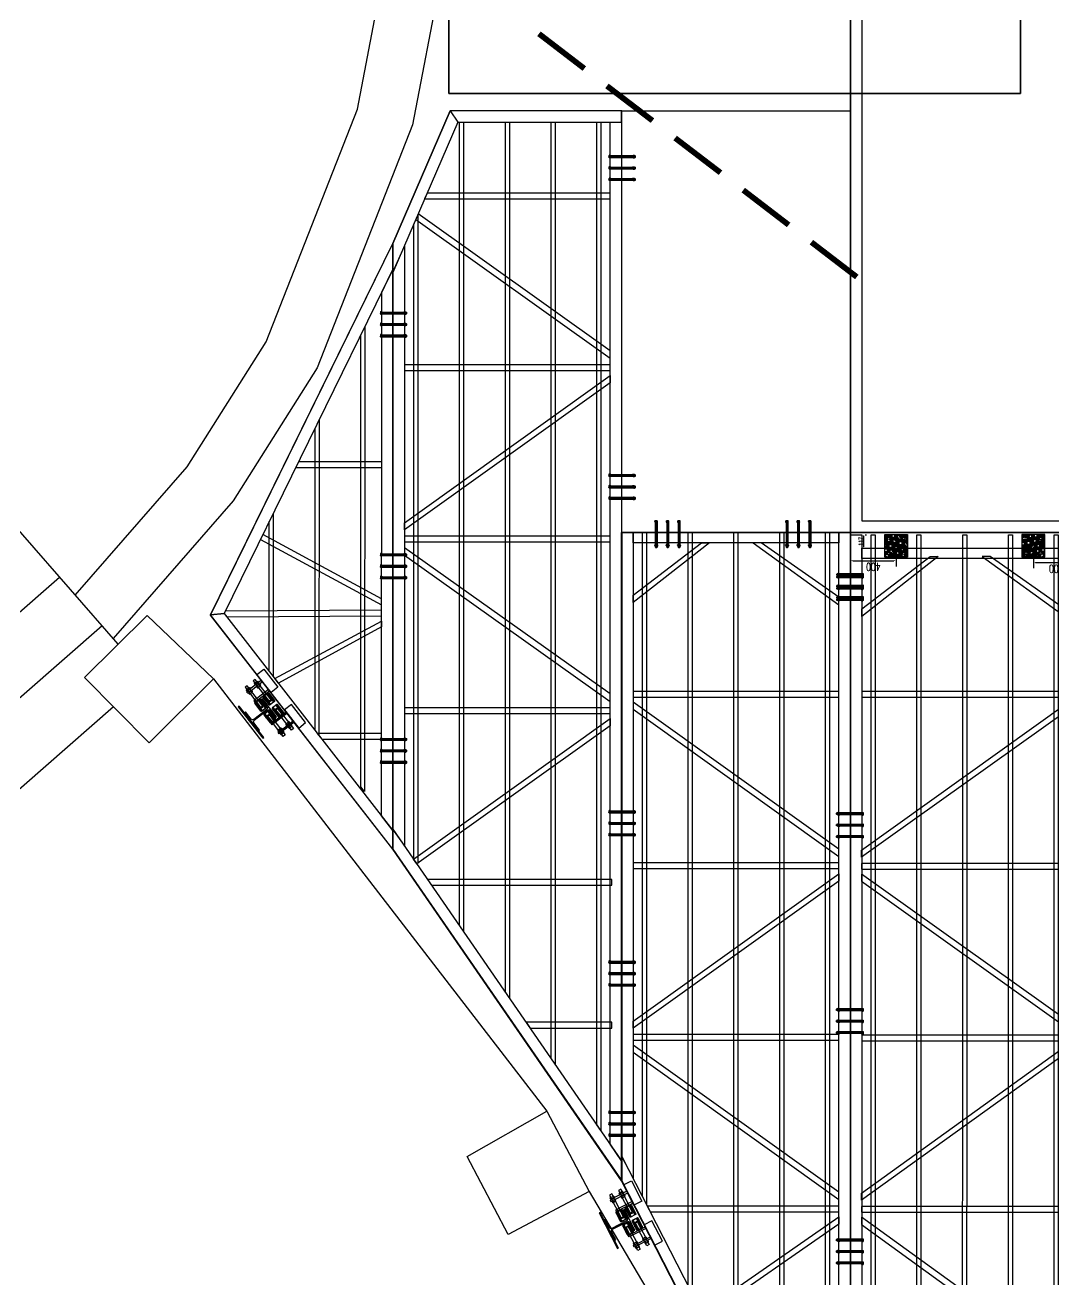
# Model space of a CAD drawing. Extents: x -18540 to 926017, y -610001 to -56924.
# Drawn here: x 317731 to 326729, y -112945 to -101973 of the extents above; entities that cross this region are included whole.
import ezdxf

# ---------------------------------------------------------------- set-up
doc = ezdxf.new("R2010")
doc.units = 0
doc.header["$LTSCALE"] = 10
doc.header["$MEASUREMENT"] = 0
for name, color, linetype in [('BJ02', 2, 'Continuous'), ('BJ06', 5, 'Continuous'), ('W-STEEL_FRAME钢架', 3, 'Continuous'), ('W-STEEL_KEEL钢龙骨', 5, 'Continuous'), ('螺栓孔位', 2, 'Continuous')]:
    doc.layers.add(name, color=color, linetype=linetype)
doc.styles.add('STANDARD_T3', font='simplex.shx', dxfattribs={"width": 0.7, "bigfont": 'gbcbig.shx'})
doc.linetypes.add('245', pattern='A,1e-05,-0.05,[133,bjxx.shx,S=0.05,R=0,X=-0.05,Y=0],-0.05,0.45,[135,bjxx.shx,S=0.05,R=0,X=0,Y=0],0.45', length=1.00001)
doc.linetypes.add('60003', pattern='A,1e-05,[136,bjxx.shx,S=0.075,R=0,X=-1e-05,Y=0],0.15', length=0.15001)
doc.dimstyles.new('W&&10', dxfattribs={"dimtxt": 35, "dimasz": 10, "dimexe": 25, "dimexo": 30, "dimgap": 10, "dimtad": 1, "dimdec": 0, "dimzin": 0, "dimdsep": 46, "dimtxsty": 'STANDARD_T3', "dimcen": 0.09, "dimclrd": 1, "dimclre": 1, "dimclrt": 7, "dimazin": 2, "dimtfac": 1, "dimtdec": 0, "dimtix": 1, "dimtmove": 2, "dimatfit": 3, "dimfxl": 100, "dimtolj": 1, "dimtzin": 0, "dimarcsym": 0})
doc.dimstyles.new('W&&20', dxfattribs={"dimtxt": 70, "dimasz": 20, "dimexe": 50, "dimexo": 60, "dimgap": 20, "dimtad": 1, "dimdec": 0, "dimzin": 0, "dimdsep": 46, "dimtxsty": 'STANDARD_T3', "dimcen": 0.09, "dimclrd": 1, "dimclre": 1, "dimclrt": 7, "dimazin": 2, "dimtfac": 1, "dimtdec": 0, "dimtix": 1, "dimtmove": 2, "dimatfit": 3, "dimfxl": 100, "dimtolj": 1, "dimtzin": 0, "dimarcsym": 0})
pattern_1 = [(74.01036908, (111095.596, -3037952.141), (-7.630410536, 2.186490637), []), (164.01036908, (111095.596, -3037952.141), (-2.186490637, -7.630410536), [])]
pattern_2 = [(74.01036908, (111174.304, -3037908.494), (-7.630410536, 2.186490637), []), (164.01036908, (111174.304, -3037908.494), (-2.186490637, -7.630410536), [])]
pattern_3 = [(84.7476435, (656700.399, -3021736.76), (-7.904171734, 0.726619187), []), (174.7476435, (656700.399, -3021736.76), (-0.726619187, -7.904171734), [])]
pattern_4 = [(84.7476435, (656769.5974, -3021679.2135), (-7.904171734, 0.726619187), []), (174.7476435, (656769.5974, -3021679.2135), (-0.726619187, -7.904171734), [])]

# ---------------------------------------------------------------- blocks, each defined once
blk = doc.blocks.new('0')
at = {"layer": 'BJ02', "color": 5}
for points in [[(569366, 20667), (571366, 17767), (571366, 27124), (569866, 27124), (569366, 25962)], [(571366, 27124), (573366, 27124), (573366, 23437), (571366, 23437)], [(569366, 25962), (569366, 20667), (567769, 22714)], [(573366, 23437), (571366, 23436), (571366, 17767), (573366, 13864)], [(575366, 23437), (573366, 23437), (573366, 13864), (574381, 11437), (575366, 11437)]]:
    blk.add_lwpolyline(points, close=True, dxfattribs=at)
blk = doc.blocks.new('A$Cfdf82907')
at = {"color": 7, "lineweight": 35}
for p, q in [((20688, 23294), (17844, 22339)), ((17844, 22339), (19436, 17599)), ((19436, 17599), (22280, 18554))]:
    blk.add_line(p, q, dxfattribs=at)
at = {"color": 3, "lineweight": 35}
for p, q in [((24076, 20727), (15325, 17788)), ((15325, 17788), (16599, 13996))]:
    blk.add_line(p, q, dxfattribs=at)
at = {"color": 4}
for points in [[(15325, 17788), (16599, 13996), (19147, 14852), (20572, 13749), (23915, 3795), (26285, 4591), (22942, 14545), (23412, 16285), (26434, 17300), (28208, 19450), (30002, 19267), (38101, 12585), (39692, 14513), (31593, 21195), (31072, 22921), (33037, 25303), (33329, 28377), (34917, 29230), (45370, 28236), (45607, 30725), (35154, 31719), (33756, 32857)], [(29929, 34872), (29171, 26903), (24076, 20727), (15325, 17788)], [(15325, 17788), (16599, 13996), (19147, 14852), (20572, 13749), (23915, 3795), (26285, 4591), (22942, 14545), (23412, 16285), (26434, 17300), (28208, 19450), (30002, 19267), (38101, 12585), (39692, 14513), (31593, 21195), (31072, 22921), (33037, 25303), (33329, 28377), (34917, 29230), (45370, 28236), (45607, 30725), (35154, 31719), (33756, 32857)], [(29929, 34872), (29171, 26903), (24076, 20727), (15325, 17788)], [(30031, 34891), (29268, 26863), (24135, 20642), (15452, 17725), (16662, 14123), (19165, 14964), (20657, 13809), (23978, 3922), (26158, 4654), (22838, 14541), (23330, 16363), (26375, 17385), (28165, 19555), (30042, 19363), (38088, 12726), (39551, 14500), (31506, 21138), (30961, 22944), (32940, 25343), (33235, 28440), (34897, 29333)]]:
    blk.add_lwpolyline(points, dxfattribs=at)
at = {"color": 1, "const_width": 50}
for points in [[(18429, 21285), (18591, 21758)], [(18187, 20575), (18348, 21049)], [(17945, 19866), (18106, 20339)], [(17702, 19156), (17864, 19629)], [(17460, 18446), (17622, 18919)]]:
    blk.add_lwpolyline(points, dxfattribs=at)
at = {"layer": 'BJ02', "linetype": '245', "ltscale": 5, "flags": 128}
blk.add_lwpolyline([(12647, 24039), (14022, 23468), (15277, 23162), (17461, 23053), (18649, 23216), (20372, 23748), (21685, 24428), (22536, 25031), (23280, 25694), (23732, 26179), (24834, 27752), (25299, 28721), (25761, 30190), (25956, 31504), (25956, 32888), (25792, 34056), (25530, 35036), (24954, 36409), (24047, 37825), (23396, 38572), (22680, 39236), (21325, 40170), (20057, 40755)], dxfattribs=at)
at = {"layer": 'BJ06', "linetype": 'Continuous'}
for p, q in [((12337, 22659), (9682, 18693)), ((9136, 18118), (8037, 16850))]:
    blk.add_line(p, q, dxfattribs=at)
at = {"layer": 'BJ06', "linetype": 'Continuous', "flags": 128}
for points in [[(20144, 41265), (21573, 40606), (22993, 39626), (23756, 38921), (24448, 38125), (25397, 36643), (26004, 35198), (26282, 34155), (26456, 32922), (26457, 31467), (26250, 30077), (25766, 28537), (25267, 27498), (24122, 25863), (23629, 25335), (22848, 24639), (21945, 24000), (20562, 23283), (18757, 22725), (17483, 22552), (15206, 22666), (13867, 22992), (12393, 23603)], [(10376, 25606), (12753, 24219)], [(12360, 23546), (13320, 25191), (13424, 25370)], [(10092, 25121), (12469, 23733)], [(9790, 24603), (11829, 23412)]]:
    blk.add_lwpolyline(points, dxfattribs=at)
at = {"layer": 'BJ06', "linetype": '60003', "ltscale": 3, "flags": 128}
for points in [[(12337, 22659), (11629, 23016), (11991, 23733), (12677, 23386), (12337, 22659)], [(9682, 18693), (9136, 18118), (8554, 18670), (9084, 19228), (9682, 18693)]]:
    blk.add_lwpolyline(points, dxfattribs=at)
blk = doc.blocks.new('HW200a')
at = {"layer": 'W-STEEL_FRAME钢架'}
blk.add_lwpolyline([(-1440883, 1205965), (-1440803, 1205965), (-1440803, 1205953), (-1441003, 1205953), (-1441003, 1205965), (-1440923, 1205965, 0.414214), (-1440907, 1205981), (-1440907, 1206125, 0.414214), (-1440923, 1206141), (-1441003, 1206141), (-1441003, 1206153), (-1440803, 1206153), (-1440803, 1206141), (-1440883, 1206141, 0.414214), (-1440899, 1206125), (-1440899, 1205981, 0.414214)], format="xyb", close=True, dxfattribs=at)
blk = doc.blocks.new('01')
h = blk.add_hatch()
h.set_pattern_fill('HOUND', color=77, scale=5)
h.set_pattern_definition([(0, (0, 0), (31.75, 7.9375), [127, -63.5]), (90, (0, 0), (-7.9375, -31.75), [127, -63.5])])
h.paths.add_polyline_path([(50227, 12928), (50227, 12728), (50427, 12728), (50427, 12928)])
h.paths.add_polyline_path([(50382, 12893, -1), (50402, 12893, -1)], flags=16)
h.paths.add_polyline_path([(50252, 12893, -1), (50272, 12893, -1)], flags=16)
h.paths.add_polyline_path([(50402, 12763, -1), (50382, 12763, -1)], flags=16)
h.paths.add_polyline_path([(50272, 12763, -1), (50252, 12763, -1)], flags=16)
at = {"color": 251}
blk.add_lwpolyline([(50227, 12928), (50427, 12928), (50427, 12728), (50227, 12728)], close=True, dxfattribs=at)
at = {"color": 6}
for centre in [(50262, 12893), (50392, 12893), (50262, 12763), (50392, 12763)]:
    blk.add_circle(centre, 10, dxfattribs=at)
blk = doc.blocks.new('*D2033')
at = {"color": 1, "lineweight": -2, "transparency": 16777216}
for p, q in [((400061, -112418), (399844, -112418)), ((399894, -112438), (399894, -112798)), ((399981, -112818), (399844, -112818))]:
    blk.add_line(p, q, dxfattribs=at)
at = {"color": 1, "transparency": 16777216}
for points in [[(399890, -112438), (399897, -112438), (399894, -112418)], [(399890, -112798), (399897, -112798), (399894, -112818)]]:
    blk.add_solid(points, dxfattribs=at)
at = {"layer": 'Defpoints', "color": 0, "transparency": 16777216}
for p in [(400121, -112418), (399894, -112818), (400041, -112818)]:
    blk.add_point(p, dxfattribs=at)
at = {"color": 7, "transparency": 16777216, "insert": (399839, -112618), "char_height": 70, "attachment_point": 5, "rotation": 90, "style": 'STANDARD_T3'}
blk.add_mtext('\\A1;400', dxfattribs=at)
blk = doc.blocks.new('*D2034')
at = {"color": 1, "lineweight": -2, "transparency": 16777216}
for p, q in [((399981, -114018), (399828, -114018)), ((399878, -114038), (399878, -114398)), ((400061, -114418), (399828, -114418))]:
    blk.add_line(p, q, dxfattribs=at)
at = {"color": 1, "transparency": 16777216}
for points in [[(399874, -114038), (399881, -114038), (399878, -114018)], [(399874, -114398), (399881, -114398), (399878, -114418)]]:
    blk.add_solid(points, dxfattribs=at)
at = {"layer": 'Defpoints', "color": 0, "transparency": 16777216}
for p in [(400041, -114018), (399878, -114418), (400121, -114418)]:
    blk.add_point(p, dxfattribs=at)
at = {"color": 7, "transparency": 16777216, "insert": (399823, -114218), "char_height": 70, "attachment_point": 5, "rotation": 90, "style": 'STANDARD_T3'}
blk.add_mtext('\\A1;400', dxfattribs=at)
blk = doc.blocks.new('*D1748')
at = {"color": 1, "lineweight": -2, "transparency": 16777216}
for p, q in [((400004, -112548), (400004, -112560)), ((400014, -112535), (400111, -112535)), ((400121, -112548), (400121, -112560))]:
    blk.add_line(p, q, dxfattribs=at)
at = {"color": 1, "transparency": 16777216}
for points in [[(400014, -112534), (400014, -112537), (400004, -112535)], [(400111, -112534), (400111, -112537), (400121, -112535)]]:
    blk.add_solid(points, dxfattribs=at)
at = {"layer": 'Defpoints', "color": 0, "transparency": 16777216}
for p in [(400004, -112518), (400121, -112518), (400121, -112535)]:
    blk.add_point(p, dxfattribs=at)
at = {"color": 7, "transparency": 16777216, "insert": (400063, -112508), "char_height": 35, "attachment_point": 5, "style": 'STANDARD_T3'}
blk.add_mtext('\\A1;117', dxfattribs=at)
blk = doc.blocks.new('1')
at = {"lineweight": -3}
for p, q in [((-1521938, 1214338), (-1521935, 1214338)), ((-1521938, 1214336), (-1521931, 1214336)), ((-1521938, 1214336), (-1521914, 1214336)), ((-1521936, 1214341), (-1521936, 1214346)), ((-1521936, 1214346), (-1521916, 1214346)), ((-1521935, 1214341), (-1521936, 1214341)), ((-1521934, 1214347), (-1521932, 1214347)), ((-1521933, 1214352), (-1521931, 1214355)), ((-1521933, 1214136), (-1521933, 1214352)), ((-1521919, 1214352), (-1521933, 1214352)), ((-1521932, 1214347), (-1521919, 1214347)), ((-1521932, 1214346), (-1521932, 1214341)), ((-1521921, 1214355), (-1521931, 1214355)), ((-1521919, 1214352), (-1521921, 1214355)), ((-1521919, 1214347), (-1521921, 1214347)), ((-1521921, 1214346), (-1521921, 1214341)), ((-1521919, 1214136), (-1521919, 1214352)), ((-1521917, 1214341), (-1521916, 1214341)), ((-1521914, 1214338), (-1521917, 1214338)), ((-1521916, 1214341), (-1521916, 1214346)), ((-1521938, 1214136), (-1521931, 1214136)), ((-1521938, 1214136), (-1521914, 1214136)), ((-1521938, 1214134), (-1521935, 1214134)), ((-1521935, 1214131), (-1521936, 1214131)), ((-1521936, 1214131), (-1521936, 1214126)), ((-1521936, 1214126), (-1521916, 1214126)), ((-1521934, 1214125), (-1521932, 1214125)), ((-1521932, 1214126), (-1521932, 1214131)), ((-1521932, 1214125), (-1521919, 1214125)), ((-1521921, 1214126), (-1521921, 1214131)), ((-1521919, 1214125), (-1521921, 1214125)), ((-1521914, 1214134), (-1521917, 1214134)), ((-1521917, 1214131), (-1521916, 1214131)), ((-1521916, 1214131), (-1521916, 1214126))]:
    blk.add_line(p, q, dxfattribs=at)
at = {"color": 1}
for p, q in [((-1521936, 1214346), (-1521934, 1214347)), ((-1521919, 1214347), (-1521916, 1214346))]:
    blk.add_line(p, q, dxfattribs=at)
at = {"color": 6, "lineweight": -3}
for p, q in [((-1521931, 1214136), (-1521931, 1214355)), ((-1521921, 1214136), (-1521921, 1214355))]:
    blk.add_line(p, q, dxfattribs=at)
at = {"lineweight": -3}
for points in [[(-1521933, 1214336), (-1521938, 1214336), (-1521938, 1214338), (-1521914, 1214338), (-1521914, 1214336), (-1521919, 1214336)], [(-1521935, 1214338), (-1521935, 1214341), (-1521917, 1214341), (-1521917, 1214338)], [(-1521933, 1214136), (-1521938, 1214136), (-1521938, 1214134), (-1521914, 1214134), (-1521914, 1214136), (-1521919, 1214136)], [(-1521935, 1214134), (-1521935, 1214131), (-1521917, 1214131), (-1521917, 1214134)]]:
    blk.add_lwpolyline(points, dxfattribs=at)
for centre, radius, start, end in [((-1521934, 1214129), 3.22, 223.6028, 316.3972), ((-1521926, 1214140), 14.7, 248.7607, 291.2393), ((-1521919, 1214129), 3.22, 223.6028, 316.3972)]:
    blk.add_arc(centre, radius, start, end, dxfattribs=at)
blk = doc.blocks.new('螺栓孔位')
at = {"layer": '螺栓孔位', "color": 1, "rotation": 270}
for p in [(-1214244, -1521833), (-1214244, -1521933), (-1214244, -1522033)]:
    blk.add_blockref('1', p, dxfattribs=at)
blk = doc.blocks.new('C-14')
at = {"color": 2}
blk.add_lwpolyline([(373915, -89889), (373915, -89789), (382996, -89789), (382851, -89889), (373915, -89889)], dxfattribs=at)
at = {"color": 3}
blk.add_lwpolyline([(380096, -91789), (382996, -89789), (383172, -89789), (380272, -91789)], close=True, dxfattribs=at)
at = {"color": 4}
blk.add_lwpolyline([(374724, -91571), (380396, -91571)], dxfattribs=at)
at = {"color": 2}
blk.add_lwpolyline([(375000, -91689), (380241, -91689), (380096, -91789), (375227, -91789)], close=True, dxfattribs=at)
at = {"layer": 'BJ02', "color": 3}
for points in [[(373915, -91222), (373915, -89789), (373815, -89789), (373815, -91288)], [(373915, -91222), (375230, -91789), (374977, -91789), (373815, -91288)]]:
    blk.add_lwpolyline(points, close=True, dxfattribs=at)
at = {"layer": 'W-STEEL_FRAME钢架', "color": 1}
for points in [[(374586, -89889), (374536, -89889), (374536, -91490), (374585, -91512)], [(376086, -89889), (376036, -89889), (376036, -91689), (376086, -91689)], [(377586, -89889), (377536, -89889), (377536, -91689), (377586, -91689)], [(379086, -89889), (379036, -89889), (379036, -91689), (379086, -91689)], [(380586, -89876), (380536, -89876), (380536, -91486), (380586, -91452)], [(381836, -89876), (381786, -89876), (381786, -90624), (381836, -90590)]]:
    blk.add_lwpolyline(points, close=True, dxfattribs=at)
for points in [[(375980, -89889), (375914, -89889), (374718, -91568), (374766, -91589), (375980, -89889)], [(376130, -89889), (376195, -89889), (377480, -91689), (377418, -91689), (376130, -89889)], [(378980, -89889), (378914, -89889), (377638, -91689), (377700, -91689), (378980, -89889)], [(379130, -89889), (379195, -89889), (380401, -91579), (380360, -91608), (379130, -89889)]]:
    blk.add_lwpolyline(points, dxfattribs=at)
at = {"layer": 'W-STEEL_KEEL钢龙骨', "color": 4}
for points in [[(373915, -89971), (382732, -89971), (382681, -90006), (373915, -90006)], [(373915, -90371), (382152, -90371)], [(382101, -90406), (373915, -90406)], [(373915, -90771), (381572, -90771)], [(381521, -90806), (373915, -90806)], [(373915, -91171), (380992, -91171)], [(380941, -91206), (373915, -91206)], [(380363, -91606), (374805, -91606)]]:
    blk.add_lwpolyline(points, dxfattribs=at)
blk = doc.blocks.new('C-12')
at = {"color": 3}
blk.add_line((589889, 33110), (589989, 33110), dxfattribs=at)
at = {"color": 2}
blk.add_lwpolyline([(589989, 33110), (589989, 27464), (589889, 27659), (589889, 33110)], close=True, dxfattribs=at)
at = {"color": 3}
blk.add_lwpolyline([(589889, 27659), (591889, 23757), (591889, 23538), (589889, 27440)], close=True, dxfattribs=at)
at = {"layer": 'BJ02'}
blk.add_lwpolyline([(591789, 33110), (591789, 33020), (589989, 33020), (589989, 33110)], close=True, dxfattribs=at)
blk.add_lwpolyline([(591789, 33110), (591889, 33110), (591889, 23757), (591789, 23952), (591789, 33110)], dxfattribs=at)
at = {"layer": 'W-STEEL_FRAME钢架', "color": 1}
for points in [[(589989, 32496), (589989, 32561), (590587, 33020), (590657, 33020), (589989, 32496)], [(591789, 32477), (591789, 32543), (591111, 33020), (591041, 33020), (591789, 32477)], [(591789, 30276), (591789, 30341), (589989, 31626), (589989, 31564), (591789, 30276)], [(591789, 30126), (591789, 30060), (589989, 28776), (589989, 28837), (591789, 30126)], [(591789, 27276), (591789, 27341), (589989, 28626), (589989, 28564), (591789, 27276)], [(591789, 27126), (591789, 27060), (590614, 26246), (590590, 26293), (591789, 27126)]]:
    blk.add_lwpolyline(points, dxfattribs=at)
for points in [[(591789, 31670), (591789, 31720), (589989, 31720), (589989, 31670)], [(591789, 30170), (591789, 30220), (589989, 30220), (589989, 30170)], [(591789, 28670), (591789, 28720), (589989, 28720), (589989, 28670)], [(591789, 27170), (591789, 27220), (590115, 27220), (590140, 27170)]]:
    blk.add_lwpolyline(points, close=True, dxfattribs=at)
at = {"layer": 'W-STEEL_KEEL钢龙骨', "color": 4}
for points in [[(590072, 27303), (590072, 33110), (590107, 33110), (590107, 27235)], [(590472, 26523), (590472, 33110), (590507, 33110), (590507, 26455)], [(590872, 25743), (590872, 33110), (590907, 33110), (590907, 25674)], [(591272, 24962), (591272, 33110), (591307, 33110), (591307, 24894)]]:
    blk.add_lwpolyline(points, dxfattribs=at)
blk.add_lwpolyline([(591707, 33110), (591707, 24114), (591672, 24182), (591672, 33110)], close=True, dxfattribs=at)
blk = doc.blocks.new('C-15')
at = {"color": 3}
for points in [[(583840, 36591), (585435, 39839), (585435, 39612), (583958, 36604)], [(583958, 36604), (585435, 34706), (585435, 34543), (583840, 36591)]]:
    blk.add_lwpolyline(points, close=True, dxfattribs=at)
at = {"color": 2}
blk.add_lwpolyline([(585337, 39413), (585435, 39612), (585435, 34706), (585335, 34834), (585337, 39413)], dxfattribs=at)
at = {"layer": 'BJ02'}
blk.add_lwpolyline([(585435, 39839), (585435, 34543), (583840, 36591)], close=True, dxfattribs=at)
at = {"layer": 'W-STEEL_FRAME钢架', "color": 1}
for points in [[(585336, 37880), (585336, 37930), (584608, 37930), (584584, 37880)], [(585335, 36680), (585335, 36731), (584297, 37296), (584275, 37250)], [(585335, 36583), (585335, 36633), (583968, 36623), (583958, 36604), (583981, 36574)], [(585335, 36538), (585335, 36488), (584433, 35996), (584401, 36036)], [(585335, 35506), (585335, 35556), (584773, 35556), (584812, 35506)]]:
    blk.add_lwpolyline(points, close=True, dxfattribs=at)
at = {"layer": 'W-STEEL_KEEL钢龙骨', "color": 4}
blk.add_lwpolyline([(585188, 39109), (585187, 35046), (585153, 35089), (585153, 39037)], close=True, dxfattribs=at)
for points in [[(584788, 38294), (584787, 35537)], [(584753, 35582), (584753, 38223)], [(584387, 37479), (584387, 36053)], [(584353, 36097), (584353, 37408)]]:
    blk.add_lwpolyline(points, dxfattribs=at)
blk = doc.blocks.new('C-11')
at = {"color": 3}
blk.add_lwpolyline([(390828.5, -112418), (388141.3, -113537.8), (388141.3, -113432.7), (390568.3, -112418.4)], close=True, dxfattribs=at)
at = {"color": 2}
for points in [[(400121.2, -112518), (390589.1, -112518), (390828.5, -112418), (400121.2, -112418)], [(388141.1, -114319), (388231.1, -114319), (388231.1, -113500.4), (388141.1, -113537.9)], [(400121.4, -114319), (400121.4, -114417.6), (388141.1, -114419), (388141.1, -114319)]]:
    blk.add_lwpolyline(points, close=True, dxfattribs=at)
at = {"color": 6}
blk.add_lwpolyline([(400004.4, -114319), (399914.2, -114319), (399914.2, -112518), (400004.2, -112518)], close=True, dxfattribs=at)
at = {"color": 1}
blk.add_lwpolyline([(388348.2, -113451.6), (388231.1, -113620.7), (388231.1, -113510.4), (388236.2, -113498.3)], close=True, dxfattribs=at)
at = {"layer": 'W-STEEL_FRAME钢架', "color": 1}
for points in [[(389797.8, -114319), (389863.4, -114319), (391150.5, -112518), (391089.1, -112518), (389797.8, -114319)], [(392652.6, -114319), (392587, -114319), (391304.1, -112518), (391365.6, -112518), (392652.6, -114319)], [(392781.4, -114319), (392847, -114319), (394152.6, -112516), (394091.2, -112516), (392781.4, -114319)], [(395664.2, -114319), (395598.6, -114319), (394302.6, -112516), (394364, -112516), (395664.2, -114319)], [(395802.6, -114319), (395868.2, -114319), (397152.6, -112516), (397091.2, -112516), (395802.6, -114319)], [(398652.6, -114319), (398587, -114319), (397302.6, -112516), (397364, -112516), (398652.6, -114319)], [(399407.1, -112517.3), (399472.7, -112518.7), (399931.5, -113116.8), (399930.8, -113186.9), (399407.1, -112517.3)], [(389696.6, -112889.9), (389696.6, -114319), (389746.6, -114319), (389746.6, -112869)], [(389661.8, -114319), (389596.2, -114319), (388827.1, -113252.1)], [(388875.8, -113231.8), (389661.8, -114319)], [(399388.2, -114319), (399453.8, -114319), (399931.2, -113641.2), (399931.2, -113571), (399388.2, -114319)]]:
    blk.add_lwpolyline(points, dxfattribs=at)
for points in [[(391196.6, -114319), (391246.6, -114319), (391246.6, -112518), (391196.6, -112518)], [(392696.6, -114319), (392746.6, -114319), (392746.6, -112518), (392696.6, -112518)], [(394196.6, -114317), (394246.6, -114317), (394246.6, -112516), (394196.6, -112516)], [(395696.6, -114319), (395746.6, -114319), (395746.6, -112518), (395696.6, -112518)], [(397196.6, -114319), (397246.6, -114319), (397246.6, -112516), (397196.6, -112516)], [(398700.9, -114319), (398750.9, -114319), (398750.9, -112518), (398700.9, -112518)]]:
    blk.add_lwpolyline(points, close=True, dxfattribs=at)
at = {"layer": 'W-STEEL_KEEL钢龙骨', "color": 4}
for points in [[(390388.2, -112599.8), (400121.4, -112600.1), (400121.4, -112635.1), (390304.2, -112634.8)], [(389428.1, -112999.7), (400121.4, -113000.1), (400121.4, -113035.1), (389344.1, -113034.7)], [(388468, -113399.7), (400121.4, -113400.1), (400121.4, -113435.1), (388384, -113434.7)]]:
    blk.add_lwpolyline(points, dxfattribs=at)
for points in [[(400121.4, -113835.1), (388141.1, -113834.7), (388141.1, -113799.7), (400121.4, -113800.1)], [(400121.4, -114235.1), (388141.1, -114234.7), (388141.1, -114199.7), (400121.4, -114200.1)]]:
    blk.add_lwpolyline(points, close=True, dxfattribs=at)
at = {"color": 4, "rotation": 180}
blk.add_blockref('01', (450351.4, -99990.6), dxfattribs=at)
at = {"color": 4, "xscale": -1}
blk.add_blockref('01', (450351.4, -126845.9), dxfattribs=at)
at = {"layer": '螺栓孔位', "xscale": -1, "rotation": 270}
blk.add_blockref('螺栓孔位', (399678.4, -112410.3), dxfattribs=at)
at = {"layer": '螺栓孔位', "rotation": 270}
for p in [(388548.1, -114426.8), (399678.4, -114426.8)]:
    blk.add_blockref('螺栓孔位', p, dxfattribs=at)
at = {"color": 2}
for base, p1, p2, picture, middle in [((399893.7926, -112818.4795), (400121.1606, -112418.0443), (400041.2783, -112818.4795), '*D2033', (399838.7926, -112618.2619)), ((399877.5, -114417.6), (400041.3, -114018), (400121.4, -114417.6), '*D2034', (399822.5, -114217.8))]:
    dim = blk.add_linear_dim(base=base, p1=p1, p2=p2, angle=90, dimstyle='W&&20', dxfattribs=at)
    dim.commit()
    dim.dimension.update_dxf_attribs({"geometry": picture, "text_midpoint": middle})
dim = blk.add_linear_dim(base=(400121.2, -112535.2), p1=(400004.2, -112518), p2=(400121.2, -112518), dimstyle='W&&10', dxfattribs=at)
dim.commit()
dim.dimension.update_dxf_attribs({"geometry": '*D1748', "text_midpoint": (400062.7, -112507.7)})

msp = doc.modelspace()

# ---------------------------------------------------------------- hatches: boundary and pattern name
h = msp.add_hatch()
h.set_pattern_fill('ANSI37', color=256, scale=5, angle=39.74764)
h.set_pattern_definition(pattern_3)
h.paths.add_polyline_path([(319860.6, -107812.9, 0.4142136), (319853.5, -107812.1), (319841.8, -107821.2), (319881.8, -107872.5), (319886.9, -107868.5), (319905.3, -107892.1), (319911.9, -107887, 0.4142136), (319912.8, -107880)])
h.paths.add_polyline_path([(319865.4, -107916.9, 0.4142136), (319872.4, -107917.7), (319878.5, -107913), (319860.1, -107889.3), (319865.2, -107885.3), (319825.3, -107834.1), (319814.1, -107842.8, 0.4142136), (319813.2, -107849.8)])
h = msp.add_hatch()
h.set_pattern_fill('ANSI37', color=256, scale=5, angle=39.74764)
h.set_pattern_definition(pattern_4)
h.paths.add_polyline_path([(319789.5, -107868.2, 0.4142136), (319782.5, -107867.3), (319770.8, -107876.4), (319810.7, -107927.7), (319815.9, -107923.7), (319834.3, -107947.4), (319840.9, -107942.3, 0.4142136), (319841.7, -107935.3)])
h.paths.add_polyline_path([(319794.4, -107972.1, 0.4142136), (319801.4, -107973), (319807.5, -107968.3), (319789, -107944.6), (319794.2, -107940.6), (319754.2, -107889.3), (319743.1, -107898, 0.4142136), (319742.2, -107905.1)])
h = msp.add_hatch()
h.set_pattern_fill('ANSI37', color=256, scale=5, angle=39.74764)
h.set_pattern_definition(pattern_3)
h.paths.add_polyline_path([(319939.6, -107914.5, 0.4142136), (319932.6, -107913.7), (319926, -107918.8), (319944.5, -107942.4), (319939.3, -107946.4), (319979.3, -107997.7), (319991, -107988.6, 0.4142136), (319991.8, -107981.6)])
h.paths.add_polyline_path([(319944.5, -108018.5, 0.4142136), (319951.5, -108019.3), (319962.7, -108010.6), (319922.8, -107959.3), (319917.6, -107963.3), (319899.2, -107939.7), (319893.1, -107944.4, 0.4142136), (319892.3, -107951.4)])
h = msp.add_hatch()
h.set_pattern_fill('ANSI37', color=256, scale=5, angle=39.74764)
h.set_pattern_definition(pattern_4)
h.paths.add_polyline_path([(319868.6, -107969.8, 0.4142136), (319861.6, -107968.9), (319855, -107974), (319873.4, -107997.7), (319868.3, -108001.7), (319908.2, -108053), (319919.9, -108043.9, 0.4142136), (319920.8, -108036.9)])
h.paths.add_polyline_path([(319873.5, -108073.7, 0.4142136), (319880.5, -108074.6), (319891.7, -108065.9), (319851.7, -108014.6), (319846.6, -108018.6), (319828.2, -107994.9), (319822.1, -107999.6, 0.4142136), (319821.2, -108006.7)])
h = msp.add_hatch()
h.set_pattern_fill('ANSI37', color=256, scale=5, angle=29.01037)
h.set_pattern_definition(pattern_2)
h.paths.add_polyline_path([(322954.1, -112331.7, 0.4142136), (322947.4, -112329.5), (322934.2, -112336.3), (322963.9, -112394.1), (322969.6, -112391.2), (322983.3, -112417.9), (322990.7, -112414.1, 0.4142136), (322992.9, -112407.3)])
h.paths.add_polyline_path([(322939.5, -112434.7, 0.4142136), (322946.2, -112436.9), (322953.1, -112433.4), (322939.4, -112406.7), (322945.2, -112403.7), (322915.5, -112345.9), (322902.9, -112352.4, 0.4142136), (322900.7, -112359.1)])
h = msp.add_hatch()
h.set_pattern_fill('ANSI37', color=256, scale=5, angle=29.01037)
h.set_pattern_definition(pattern_1)
h.paths.add_polyline_path([(323034.2, -112290.6, 0.4142136), (323027.5, -112288.5), (323014.3, -112295.2), (323043.9, -112353.1), (323049.7, -112350.1), (323063.4, -112376.8), (323070.8, -112373, 0.4142136), (323073, -112366.3)])
h.paths.add_polyline_path([(323019.6, -112393.7, 0.4142136), (323026.3, -112395.8), (323033.2, -112392.3), (323019.5, -112365.6), (323025.3, -112362.7), (322995.6, -112304.8), (322983, -112311.3, 0.4142136), (322980.8, -112318)])
h = msp.add_hatch()
h.set_pattern_fill('ANSI37', color=256, scale=5, angle=29.01037)
h.set_pattern_definition(pattern_2)
h.paths.add_polyline_path([(323012.9, -112446.3, 0.4142136), (323006.1, -112444.1), (322998.7, -112447.9), (323012.4, -112474.6), (323006.6, -112477.6), (323036.3, -112535.4), (323049.5, -112528.6, 0.4142136), (323051.7, -112521.9)])
h.paths.add_polyline_path([(322998.3, -112549.3, 0.4142136), (323005, -112551.5), (323017.6, -112545), (322988, -112487.1), (322982.2, -112490.1), (322968.5, -112463.4), (322961.7, -112466.9, 0.4142136), (322959.5, -112473.7)])
h = msp.add_hatch()
h.set_pattern_fill('ANSI37', color=256, scale=5, angle=29.01037)
h.set_pattern_definition(pattern_1)
h.paths.add_polyline_path([(323093, -112405.2, 0.4142136), (323086.2, -112403), (323078.8, -112406.8), (323092.5, -112433.5), (323086.7, -112436.5), (323116.4, -112494.3), (323129.6, -112487.6, 0.4142136), (323131.7, -112480.8)])
h.paths.add_polyline_path([(323078.4, -112508.2, 0.4142136), (323085.1, -112510.4), (323097.7, -112503.9), (323068, -112446.1), (323062.3, -112449), (323048.6, -112422.3), (323041.7, -112425.9, 0.4142136), (323039.6, -112432.6)])

# ---------------------------------------------------------------- linework, layer by layer
for p, q in [((319753.1, -107738.2), (319743.5, -107725.8)), ((319766.9, -107727.4), (319757.3, -107715)), ((319776.1, -107739.2), (319785.8, -107751.6)), ((319682.1, -107793.4), (319672.5, -107781.1)), ((319695.9, -107782.7), (319686.3, -107770.3)), ((319691.3, -107805.3), (319700.9, -107817.6)), ((319705.1, -107794.5), (319714.7, -107806.9)), ((319762.3, -107750), (319771.9, -107762.4)), ((320042.5, -108081.6), (320032.9, -108069.2)), ((319957.7, -108147.6), (319948.1, -108135.2)), ((319971.5, -108136.8), (319961.9, -108124.5)), ((319966.9, -108159.4), (319976.5, -108171.8)), ((319980.7, -108148.7), (319990.3, -108161)), ((320028.7, -108092.3), (320019.1, -108079.9)), ((320037.9, -108104.1), (320047.5, -108116.5)), ((320051.7, -108093.4), (320061.4, -108105.8)), ((322862.5, -112238.2), (322855.3, -112224.3)), ((322878.1, -112230.2), (322870.9, -112216.3)), ((322942.6, -112197.2), (322935.4, -112183.2)), ((322949.4, -112210.5), (322956.6, -112224.4)), ((322958.1, -112189.2), (322951, -112175.2)), ((322965, -112202.5), (322972.1, -112216.5)), ((322869.3, -112251.6), (322876.5, -112265.5)), ((322884.9, -112243.6), (322892, -112257.5)), ((323067.3, -112637.5), (323060.1, -112623.6)), ((323074.1, -112650.9), (323081.3, -112664.8)), ((323082.8, -112629.5), (323075.7, -112615.6)), ((323089.7, -112642.9), (323096.8, -112656.8)), ((323147.4, -112596.5), (323140.2, -112582.5)), ((323154.2, -112609.8), (323161.4, -112623.7)), ((323162.9, -112588.5), (323155.8, -112574.5)), ((323169.8, -112601.8), (323176.9, -112615.8))]:
    msp.add_line(p, q)
for points in [[(319943, -107761.4), (319882.2, -107808.7), (319759.4, -107650.9), (319820.2, -107603.6)], [(319799.3, -107702.2), (319669.1, -107803.5), (319678.3, -107815.4), (319808.5, -107714)], [(319744, -107694.6), (319726.6, -107708.1), (319867.9, -107889.6), (319885.2, -107876.1)], [(319745.3, -107742.4), (319737.5, -107732.3), (319737.7, -107730.3), (319763.1, -107710.6), (319765.1, -107710.8), (319772.9, -107720.9), (319772.7, -107722.9), (319747.4, -107742.6)], [(319756.3, -107756.5), (319764.1, -107766.6), (319766.2, -107766.8), (319791.5, -107747.1), (319791.8, -107745.1), (319783.9, -107735), (319781.9, -107734.8), (319756.6, -107754.5)], [(319672.9, -107749.9), (319655.6, -107763.4), (319796.8, -107944.9), (319814.2, -107931.4)], [(319674.3, -107797.6), (319666.5, -107787.6), (319666.7, -107785.5), (319692, -107765.8), (319694.1, -107766.1), (319701.9, -107776.2), (319701.6, -107778.2), (319676.3, -107797.9)], [(319685.3, -107811.8), (319693.1, -107821.9), (319695.2, -107822.1), (319720.5, -107802.4), (319720.7, -107800.4), (319712.9, -107790.3), (319710.9, -107790), (319685.5, -107809.7)], [(319860.7, -107781.1), (319730.5, -107882.4), (319739.7, -107894.3), (319869.9, -107792.9)], [(319881.8, -107872.5), (319865.2, -107885.3), (319825.3, -107834.1), (319841.8, -107821.2)], [(319603.5, -107927.1), (319595.6, -107933.3), (319810.6, -108209.5), (319818.5, -108203.4)], [(319810.7, -107927.7), (319794.2, -107940.6), (319754.2, -107889.3), (319770.8, -107876.4)], [(319834.3, -107947.4), (319807.5, -107968.3), (319789, -107944.6), (319815.9, -107923.7)], [(319905.3, -107892.1), (319878.5, -107913), (319860.1, -107889.3), (319886.9, -107868.5)], [(319926, -107918.8), (319899.2, -107939.7), (319917.6, -107963.3), (319944.5, -107942.4)], [(320077.9, -108123.7), (320060.6, -108137.2), (319919.3, -107955.7), (319936.7, -107942.2)], [(319939.3, -107946.4), (319922.8, -107959.3), (319962.7, -108010.6), (319979.3, -107997.7)], [(320062, -107914.3), (320001.2, -107961.6), (320124.1, -108119.5), (320184.8, -108072.2)], [(319855, -107974), (319828.2, -107994.9), (319846.6, -108018.6), (319873.4, -107997.7)], [(320006.9, -108179), (319989.5, -108192.5), (319848.3, -108011), (319865.6, -107997.5)], [(319868.3, -108001.7), (319851.7, -108014.6), (319891.7, -108065.9), (319908.2, -108053)], [(320022.7, -107989.3), (319892.5, -108090.6), (319883.3, -108078.8), (320013.5, -107977.4)], [(320084.1, -108068.2), (319953.9, -108169.5), (319944.7, -108157.7), (320074.9, -108056.3)], [(320020.9, -108096.5), (320013.1, -108086.5), (320013.3, -108084.4), (320038.7, -108064.7), (320040.7, -108065), (320048.5, -108075), (320048.3, -108077.1), (320023, -108096.8)], [(319949.9, -108151.8), (319942.1, -108141.7), (319942.3, -108139.7), (319967.6, -108120), (319969.7, -108120.2), (319977.5, -108130.3), (319977.2, -108132.3), (319951.9, -108152.1)], [(319960.9, -108165.9), (319968.7, -108176), (319970.8, -108176.3), (319996.1, -108156.6), (319996.3, -108154.5), (319988.5, -108144.4), (319986.5, -108144.2), (319961.1, -108163.9)], [(320031.9, -108110.7), (320039.7, -108120.7), (320041.8, -108121), (320067.1, -108101.3), (320067.4, -108099.2), (320059.5, -108089.2), (320057.5, -108088.9), (320032.2, -108108.6)], [(323124.8, -112255.4), (323056.3, -112290.6), (322965, -112112.6), (323033.5, -112077.5)], [(322861.6, -112193.7), (322842.1, -112203.8), (322947, -112408.4), (322966.6, -112398.4)], [(322994.7, -112170.4), (322847.8, -112245.7), (322854.7, -112259.1), (323001.5, -112183.8)], [(322854, -112240.9), (322848.2, -112229.6), (322848.8, -112227.6), (322877.4, -112213), (322879.4, -112213.6), (322885.2, -112225), (322884.5, -112226.9), (322856, -112241.6)], [(322862.2, -112256.9), (322868, -112268.2), (322870, -112268.8), (322898.5, -112254.2), (322899.2, -112252.2), (322893.4, -112240.9), (322891.4, -112240.3), (322862.8, -112254.9)], [(322941.7, -112152.6), (322922.1, -112162.7), (323027.1, -112367.3), (323046.7, -112357.3)], [(322934.1, -112199.9), (322928.3, -112188.5), (322928.9, -112186.5), (322957.5, -112171.9), (322959.4, -112172.5), (322965.3, -112183.9), (322964.6, -112185.8), (322936.1, -112200.5)], [(322942.3, -112215.8), (322948.1, -112227.1), (322950.1, -112227.8), (322978.6, -112213.1), (322979.3, -112211.2), (322973.4, -112199.8), (322971.5, -112199.2), (322942.9, -112213.8)], [(323040.3, -112259.4), (322893.5, -112334.7), (322900.3, -112348.1), (323047.1, -112272.8)], [(322963.9, -112394.1), (322945.2, -112403.7), (322915.5, -112345.9), (322934.2, -112336.3)], [(323043.9, -112353.1), (323025.3, -112362.7), (322995.6, -112304.8), (323014.3, -112295.2)], [(323063.4, -112376.8), (323033.2, -112392.3), (323019.5, -112365.6), (323049.7, -112350.1)], [(322760.4, -112355), (322751.5, -112359.5), (322911.2, -112671), (322920.1, -112666.4)], [(322983.3, -112417.9), (322953.1, -112433.4), (322939.4, -112406.7), (322969.6, -112391.2)], [(322998.7, -112447.9), (322968.5, -112463.4), (322982.2, -112490.1), (323012.4, -112474.6)], [(323078.8, -112406.8), (323048.6, -112422.3), (323062.3, -112449), (323092.5, -112433.5)], [(323189.9, -112636.5), (323170.3, -112646.5), (323065.3, -112441.9), (323084.9, -112431.8)], [(323086.7, -112436.5), (323068, -112446.1), (323097.7, -112503.9), (323116.4, -112494.3)], [(323213.2, -112427.8), (323144.7, -112463), (323236, -112640.9), (323304.5, -112605.8)], [(323109.8, -112677.5), (323090.2, -112687.6), (322985.2, -112482.9), (323004.8, -112472.9)], [(323006.6, -112477.6), (322988, -112487.1), (323017.6, -112545), (323036.3, -112535.4)], [(323160.7, -112494.1), (323013.9, -112569.4), (323007, -112556.1), (323153.8, -112480.8)], [(323206.3, -112583.1), (323059.5, -112658.4), (323052.6, -112645), (323199.5, -112569.7)], [(323058.8, -112640.2), (323053, -112628.9), (323053.6, -112626.9), (323082.2, -112612.3), (323084.2, -112612.9), (323090, -112624.2), (323089.3, -112626.2), (323060.8, -112640.9)], [(323067, -112656.2), (323072.8, -112667.5), (323074.8, -112668.1), (323103.3, -112653.5), (323104, -112651.5), (323098.1, -112640.2), (323096.2, -112639.6), (323067.6, -112654.2)], [(323138.9, -112599.1), (323133.1, -112587.8), (323133.7, -112585.8), (323162.3, -112571.2), (323164.2, -112571.8), (323170.1, -112583.2), (323169.4, -112585.1), (323140.9, -112599.8)], [(323147.1, -112615.1), (323152.9, -112626.4), (323154.9, -112627.1), (323183.4, -112612.4), (323184, -112610.5), (323178.2, -112599.1), (323176.3, -112598.5), (323147.7, -112613.1)]]:
    msp.add_lwpolyline(points, close=True)
for points in [[(319911.9, -107887), (319872.4, -107917.7, -0.4142136), (319865.4, -107916.9), (319813.2, -107849.8, -0.4142136), (319814.1, -107842.8), (319853.5, -107812.1, -0.4142136), (319860.6, -107812.9), (319912.8, -107880, -0.4142136)], [(319840.9, -107942.3), (319801.4, -107973, -0.4142136), (319794.4, -107972.1), (319742.2, -107905.1, -0.4142136), (319743.1, -107898), (319782.5, -107867.3, -0.4142136), (319789.5, -107868.2), (319841.7, -107935.3, -0.4142136)], [(319932.6, -107913.7), (319893.1, -107944.4, 0.4142136), (319892.3, -107951.4), (319944.5, -108018.5, 0.4142136), (319951.5, -108019.3), (319991, -107988.6, 0.4142136), (319991.8, -107981.6), (319939.6, -107914.5, 0.4142136)], [(319861.6, -107968.9), (319822.1, -107999.6, 0.4142136), (319821.2, -108006.7), (319873.5, -108073.7, 0.4142136), (319880.5, -108074.6), (319919.9, -108043.9, 0.4142136), (319920.8, -108036.9), (319868.6, -107969.8, 0.4142136)], [(322990.7, -112414.1), (322946.2, -112436.9, -0.4142136), (322939.5, -112434.7), (322900.7, -112359.1, -0.4142136), (322902.9, -112352.4), (322947.4, -112329.5, -0.4142136), (322954.1, -112331.7), (322992.9, -112407.3, -0.4142136)], [(323070.8, -112373), (323026.3, -112395.8, -0.4142136), (323019.6, -112393.7), (322980.8, -112318, -0.4142136), (322983, -112311.3), (323027.5, -112288.5, -0.4142136), (323034.2, -112290.6), (323073, -112366.3, -0.4142136)], [(323006.1, -112444.1), (322961.7, -112466.9, 0.4142136), (322959.5, -112473.7), (322998.3, -112549.3, 0.4142136), (323005, -112551.5), (323049.5, -112528.6, 0.4142136), (323051.7, -112521.9), (323012.9, -112446.3, 0.4142136)], [(323086.2, -112403), (323041.7, -112425.9, 0.4142136), (323039.6, -112432.6), (323078.4, -112508.2, 0.4142136), (323085.1, -112510.4), (323129.6, -112487.6, 0.4142136), (323131.7, -112480.8), (323093, -112405.2, 0.4142136)]]:
    msp.add_lwpolyline(points, format="xyb", close=True)
for centre, radius, start, end in [((319744.5, -107734.2), 7.29, 91.02038, 164.76017), ((319767, -107741.7), 27, 108.95646, 146.82409), ((319745.2, -107735.1), 7.29, 271.02038, 344.76017), ((319743.5, -107711.5), 27, 288.95646, 326.82409), ((319765.2, -107718.1), 7.29, 91.02038, 164.76017), ((319785.8, -107765.9), 27, 108.95646, 146.82409), ((319765.9, -107719), 7.29, 271.02038, 344.76017), ((319784.1, -107742.3), 7.29, 91.02038, 164.76017), ((319673.5, -107789.5), 7.29, 91.02038, 164.76017), ((319695.9, -107797), 27, 108.95646, 146.82409), ((319674.2, -107790.4), 7.29, 271.02038, 344.76017), ((319672.4, -107766.8), 27, 288.95646, 326.82409), ((319692.3, -107813.7), 7.29, 91.02038, 164.76017), ((319694.2, -107773.4), 7.29, 91.02038, 164.76017), ((319714.8, -107821.2), 27, 108.95646, 146.82409), ((319693, -107814.6), 7.29, 271.02038, 344.76017), ((319694.9, -107774.2), 7.29, 271.02038, 344.76017), ((319691.3, -107791), 27, 288.95646, 326.82409), ((319713, -107797.6), 7.29, 91.02038, 164.76017), ((319713.7, -107798.4), 7.29, 271.02038, 344.76017), ((319763.3, -107758.4), 7.29, 91.02038, 164.76017), ((319764, -107759.3), 7.29, 271.02038, 344.76017), ((319762.3, -107735.7), 27, 288.95646, 326.82409), ((319784.7, -107743.2), 7.29, 271.02038, 344.76017), ((320042.6, -108095.8), 27, 108.95646, 146.82409), ((320040.8, -108072.3), 7.29, 91.02038, 164.76017), ((319949.1, -108143.7), 7.29, 91.02038, 164.76017), ((319971.5, -108151.1), 27, 108.95646, 146.82409), ((319949.8, -108144.5), 7.29, 271.02038, 344.76017), ((319948, -108120.9), 27, 288.95646, 326.82409), ((319967.9, -108167.9), 7.29, 91.02038, 164.76017), ((319969.8, -108127.5), 7.29, 91.02038, 164.76017), ((319990.4, -108175.3), 27, 108.95646, 146.82409), ((319968.6, -108168.7), 7.29, 271.02038, 344.76017), ((319970.5, -108128.4), 7.29, 271.02038, 344.76017), ((319966.9, -108145.1), 27, 288.95646, 326.82409), ((319988.6, -108151.7), 7.29, 91.02038, 164.76017), ((319989.3, -108152.6), 7.29, 271.02038, 344.76017), ((320020.1, -108088.4), 7.29, 91.02038, 164.76017), ((320020.8, -108089.2), 7.29, 271.02038, 344.76017), ((320019.1, -108065.6), 27, 288.95646, 326.82409), ((320038.9, -108112.6), 7.29, 91.02038, 164.76017), ((320061.4, -108120), 27, 108.95646, 146.82409), ((320039.6, -108113.4), 7.29, 271.02038, 344.76017), ((320041.5, -108073.1), 7.29, 271.02038, 344.76017), ((320037.9, -108089.8), 27, 288.95646, 326.82409), ((320059.7, -108096.5), 7.29, 91.02038, 164.76017), ((320060.3, -108097.3), 7.29, 271.02038, 344.76017), ((322854.8, -112232.8), 7.29, 80.2831, 154.0229), ((322855.3, -112233.7), 7.29, 260.2831, 334.0229), ((322875.4, -112244.3), 27, 98.21918, 136.08682), ((322858, -112210.2), 27, 278.21918, 316.08682), ((322878.1, -112220.8), 7.29, 80.2831, 154.0229), ((322878.6, -112221.8), 7.29, 260.2831, 334.0229), ((322892.1, -112248.1), 7.29, 80.2831, 154.0229), ((322934.8, -112191.7), 7.29, 80.2831, 154.0229), ((322935.3, -112192.7), 7.29, 260.2831, 334.0229), ((322955.5, -112203.2), 27, 98.21918, 136.08682), ((322938, -112169.2), 27, 278.21918, 316.08682), ((322948.8, -112219), 7.29, 80.2831, 154.0229), ((322949.3, -112220), 7.29, 260.2831, 334.0229), ((322969.5, -112230.5), 27, 98.21918, 136.08682), ((322958.2, -112179.7), 7.29, 80.2831, 154.0229), ((322952, -112196.5), 27, 278.21918, 316.08682), ((322958.7, -112180.7), 7.29, 260.2831, 334.0229), ((322972.2, -112207), 7.29, 80.2831, 154.0229), ((322972.7, -112208), 7.29, 260.2831, 334.0229), ((322868.8, -112260.1), 7.29, 80.2831, 154.0229), ((322869.3, -112261), 7.29, 260.2831, 334.0229), ((322889.4, -112271.6), 27, 98.21918, 136.08682), ((322872, -112237.5), 27, 278.21918, 316.08682), ((322892.6, -112249), 7.29, 260.2831, 334.0229), ((323059.6, -112632.1), 7.29, 80.2831, 154.0229), ((323060.1, -112633), 7.29, 260.2831, 334.0229), ((323080.2, -112643.6), 27, 98.21918, 136.08682), ((323062.8, -112609.5), 27, 278.21918, 316.08682), ((323073.6, -112659.4), 7.29, 80.2831, 154.0229), ((323074.1, -112660.3), 7.29, 260.2831, 334.0229), ((323094.2, -112670.9), 27, 98.21918, 136.08682), ((323082.9, -112620.1), 7.29, 80.2831, 154.0229), ((323076.8, -112636.8), 27, 278.21918, 316.08682), ((323083.4, -112621.1), 7.29, 260.2831, 334.0229), ((323096.9, -112647.4), 7.29, 80.2831, 154.0229), ((323097.4, -112648.3), 7.29, 260.2831, 334.0229), ((323139.6, -112591), 7.29, 80.2831, 154.0229), ((323140.1, -112592), 7.29, 260.2831, 334.0229), ((323160.3, -112602.5), 27, 98.21918, 136.08682), ((323142.8, -112568.5), 27, 278.21918, 316.08682), ((323153.6, -112618.3), 7.29, 80.2831, 154.0229), ((323154.1, -112619.2), 7.29, 260.2831, 334.0229), ((323174.3, -112629.8), 27, 98.21918, 136.08682), ((323163, -112579), 7.29, 80.2831, 154.0229), ((323156.8, -112595.8), 27, 278.21918, 316.08682), ((323163.5, -112580), 7.29, 260.2831, 334.0229), ((323177, -112606.3), 7.29, 80.2831, 154.0229), ((323177.5, -112607.3), 7.29, 260.2831, 334.0229)]:
    msp.add_arc(centre, radius, start, end)

# ---------------------------------------------------------------- block references
at = {"rotation": 71.43466228436047}
msp.add_blockref('A$Cfdf82907', (336932.1, -126599.9), dxfattribs=at)
at = {"layer": 'BJ02'}
for name, p in [('0', (-248417, -129845.5)), ('C-15', (-264486.1, -143721.8)), ('C-12', (-266940.9, -139518.9))]:
    msp.add_blockref(name, p, dxfattribs=at)
at = {"layer": 'BJ02', "color": 1}
for name, p, rotation in [('C-14', (412737.6, 271093.4), 270), ('C-11', (212531.1, -506550.2), 90)]:
    msp.add_blockref(name, p, dxfattribs=dict(at, rotation=rotation))
at = {"layer": 'W-STEEL_FRAME钢架', "xscale": -1}
for p, rotation in [((2156525.8, -504448.8), 127.8902741252593), ((2053647.2, -844163.6), 117.1529997032867)]:
    msp.add_blockref('HW200a', p, dxfattribs=dict(at, rotation=rotation))
at = {"layer": '螺栓孔位'}
for p in [(322956.6, -103214.1), (322958.1, -103216.2), (320957.4, -104582), (320958.9, -104584), (322956.2, -106002.1), (322957.7, -106004.1), (320957.4, -106696), (320958.9, -106698), (320957.4, -108310), (320958.9, -108312), (322956.2, -108944.3), (322956.6, -108944.3), (322958.1, -108946.3), (322956.2, -110258.1), (322956.6, -110258.1), (322958.1, -110260.1), (322956.2, -111571.8), (322956.6, -111571.9), (322958.1, -111573.9)]:
    msp.add_blockref('螺栓孔位', p, dxfattribs=at)
at = {"layer": '螺栓孔位', "rotation": 270}
for p in [(323356.6, -106426.6), (323358.1, -106428.6), (324500.9, -106426.6), (324502.4, -106428.6)]:
    msp.add_blockref('螺栓孔位', p, dxfattribs=at)
at = {"layer": '螺栓孔位', "xscale": -1}
for p in [(324940.9, -106891.4), (324939.9, -108961.9), (324941.4, -108961.8), (324942.9, -108963.8), (324939.9, -110675.9), (324941.4, -110675.8), (324942.9, -110677.8), (324939.9, -112689.9), (324941.4, -112689.8), (324942.9, -112691.8)]:
    msp.add_blockref('螺栓孔位', p, dxfattribs=at)

doc.saveas('drawing.dxf')
